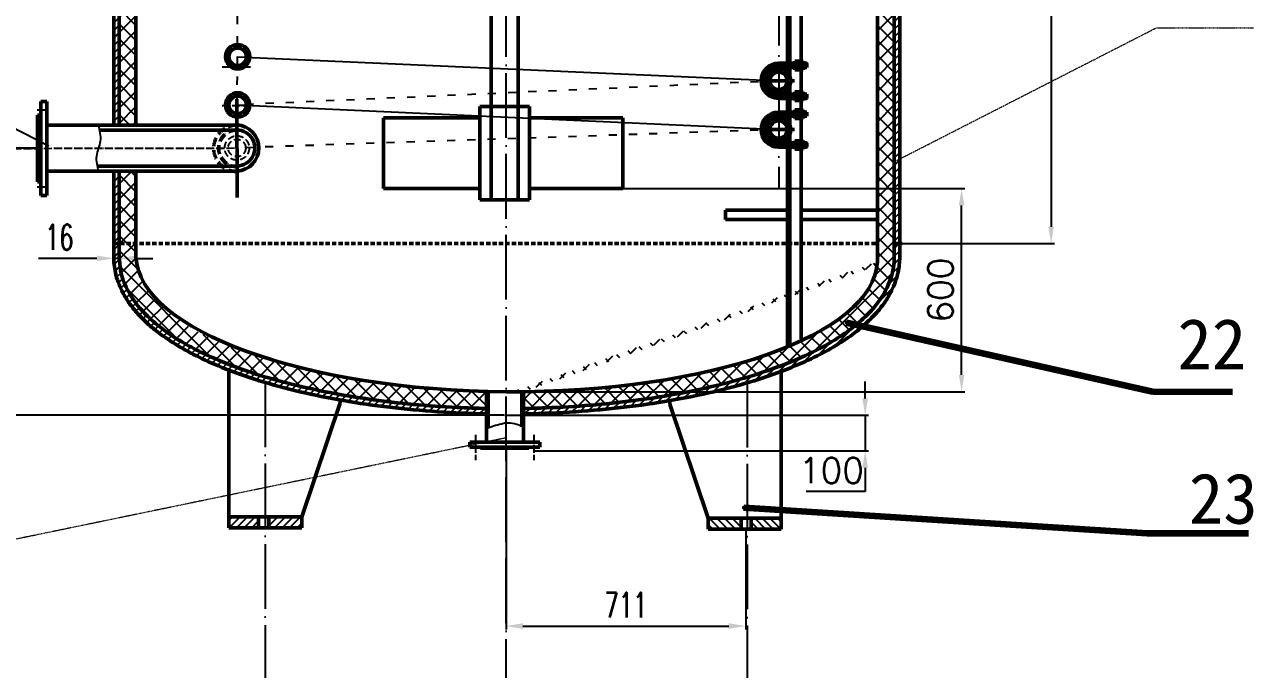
# Model space of a CAD drawing. Header units: millimetres. Extents: x -2068 to 14732, y -1331 to 10549.
# Drawn here: x 634 to 4280, y 3586 to 5500 of the extents above; entities that cross this region are included whole.
import ezdxf

# ---------------------------------------------------------------- set-up
doc = ezdxf.new("R2010")
doc.units = ezdxf.units.MM
for name, pattern in [('ACAD_ISO03W100', [30, 12, -18]), ('ACAD_ISO04W100', [30, 24, -3, 0, -3]), ('CENTER', [2, 1.25, -0.25, 0.25, -0.25]), ('DASHED2', [9.525, 6.35, -3.175])]:
    doc.linetypes.add(name, pattern=pattern)
doc.layers.get('0').update_dxf_attribs({"lineweight": 25})
for name, color, linetype in [('center', 1, 'ACAD_ISO04W100'), ('图层4', 3, 'Continuous'), ('标注', 50, 'Continuous'), ('虚线', 7, 'DASHED2')]:
    doc.layers.add(name, color=color, linetype=linetype)
for name, color, linetype, lineweight in [('图层2', 1, 'CENTER', 5), ('引线', 4, 'Continuous', 25), ('粗实线', 7, 'Continuous', 50), ('细实线', 7, 'Continuous', 25)]:
    doc.layers.add(name, color=color, linetype=linetype, lineweight=lineweight)
doc.styles.get("Standard").update_dxf_attribs({"font": 'txt', "bigfont": 'gbcbig.shx'})
doc.styles.add('TH_GBDIM', font='romans.shx', dxfattribs={"width": 0.66, "bigfont": 'hz.shx'})
doc.styles.add('样式 1', font='', dxfattribs={"height": 150})
doc.styles.get('样式 1').set_extended_font_data('FangSong_GB2312')
doc.dimstyles.new('副本 TH_GBDIM', dxfattribs={"dimscale": 5, "dimtxt": 15, "dimasz": 10, "dimexe": 2, "dimexo": 0, "dimgap": 5, "dimtad": 1, "dimtoh": 1, "dimdec": 0, "dimzin": 0, "dimdsep": 46, "dimtxsty": 'TH_GBDIM', "dimcen": 2.5, "dimclrd": 2, "dimclre": 2, "dimclrt": 2, "dimadec": 0, "dimazin": 0, "dimtfac": 0.714286, "dimtdec": 0, "dimtmove": 0, "dimatfit": 3, "dimfxl": 0, "dimtzin": 0, "dimlwd": -1, "dimlwe": -1, "dimarcsym": 0})
pattern_1 = [(45, (343.943, -886.57), (-22.45064, 22.45064), []), (135, (343.943, -886.57), (-22.45064, -22.45064), [])]
pattern_2 = [(45, (343.943, -886.57), (-11.22532, 11.22532), [])]

# ---------------------------------------------------------------- blocks, each defined once
blk = doc.blocks.new('*D3')
at = {"layer": 'Defpoints', "color": 0}
for p in [(2410.4, 5013.3), (3414.1, 5013.3), (2058.4, 4410.1)]:
    blk.add_point(p, dxfattribs=at)
at = {"layer": '标注'}
for p, q in [((2410.4, 5013.3), (3424.1, 5013.3)), ((3414.1, 4460.1), (3414.1, 4963.3)), ((2058.4, 4410.1), (3424.1, 4410.1))]:
    blk.add_line(p, q, dxfattribs=at)
for points in [[(3405.8, 4963.3), (3422.4, 4963.3), (3414.1, 5013.3)], [(3405.8, 4460.1), (3422.4, 4460.1), (3414.1, 4410.1)]]:
    blk.add_solid(points, dxfattribs=at)
at = {"layer": '标注', "insert": (3351.6, 4711.7), "char_height": 75, "attachment_point": 5, "rotation": 90}
blk.add_mtext('600', dxfattribs=at)
blk = doc.blocks.new('*D4')
at = {"layer": 'Defpoints', "color": 0}
for p in [(2058.4, 4340.5), (2147.1, 4234.7), (3128, 4234.7)]:
    blk.add_point(p, dxfattribs=at)
at = {"layer": '标注'}
for p, q in [((3128, 4390.5), (3128, 4440.5)), ((2058.4, 4340.5), (3138, 4340.5)), ((3128, 4340.5), (3128, 4234.7)), ((2147.1, 4234.7), (3138, 4234.7)), ((3128, 4184.7), (3128, 4113.9)), ((3128, 4113.9), (2953, 4113.9))]:
    blk.add_line(p, q, dxfattribs=at)
for points in [[(3119.6, 4390.5), (3136.3, 4390.5), (3128, 4340.5)], [(3119.6, 4184.7), (3136.3, 4184.7), (3128, 4234.7)]]:
    blk.add_solid(points, dxfattribs=at)
at = {"layer": '标注', "insert": (3028, 4176.4), "char_height": 75, "attachment_point": 5}
blk.add_mtext('100', dxfattribs=at)
blk = doc.blocks.new('*D16')
at = {"layer": 'Defpoints', "color": 0}
for p in [(557.5, 5132.7), (672.3, 5132.7), (2056.8, 4340.5)]:
    blk.add_point(p, dxfattribs=at)
at = {"layer": '标注'}
for p, q in [((672.3, 5132.7), (547.5, 5132.7)), ((557.5, 4390.5), (557.5, 5082.7)), ((2056.8, 4340.5), (547.5, 4340.5))]:
    blk.add_line(p, q, dxfattribs=at)
for points in [[(549.2, 5082.7), (565.8, 5082.7), (557.5, 5132.7)], [(549.2, 4390.5), (565.8, 4390.5), (557.5, 4340.5)]]:
    blk.add_solid(points, dxfattribs=at)
at = {"layer": '标注', "insert": (495, 4736.6), "char_height": 75, "attachment_point": 5, "rotation": 90}
blk.add_mtext('750', dxfattribs=at)
blk = doc.blocks.new('*D17')
at = {"layer": 'Defpoints', "color": 0, "ltscale": 2}
for p in [(3230.4, 7030.1), (3230.4, 4850.1), (3679.5, 4850.1)]:
    blk.add_point(p, dxfattribs=at)
at = {"layer": '标注', "color": 2, "ltscale": 2}
for p, q in [((3230.4, 7030.1), (3689.5, 7030.1)), ((3679.5, 6980.1), (3679.5, 4900.1)), ((3230.4, 4850.1), (3689.5, 4850.1))]:
    blk.add_line(p, q, dxfattribs=at)
for points in [[(3671.2, 6980.1), (3687.9, 6980.1), (3679.5, 7030.1)], [(3671.2, 4900.1), (3687.9, 4900.1), (3679.5, 4850.1)]]:
    blk.add_solid(points, dxfattribs=at)
at = {"layer": '标注', "color": 2, "ltscale": 2, "insert": (3617, 6125.5), "char_height": 75, "attachment_point": 5, "rotation": 90, "style": 'TH_GBDIM'}
blk.add_mtext('2180', dxfattribs=at)
blk = doc.blocks.new('*D18')
at = {"layer": 'Defpoints', "color": 0, "ltscale": 2}
for p in [(2062.4, 4242.7), (2773.4, 4006.3), (2773.4, 3714.6)]:
    blk.add_point(p, dxfattribs=at)
at = {"layer": '标注', "color": 2, "ltscale": 2}
for p, q in [((2062.4, 4242.7), (2062.4, 3704.6)), ((2773.4, 4006.3), (2773.4, 3704.6)), ((2112.4, 3714.6), (2723.4, 3714.6))]:
    blk.add_line(p, q, dxfattribs=at)
for points in [[(2112.4, 3722.9), (2112.4, 3706.3), (2062.4, 3714.6)], [(2723.4, 3722.9), (2723.4, 3706.3), (2773.4, 3714.6)]]:
    blk.add_solid(points, dxfattribs=at)
at = {"layer": '标注', "color": 2, "ltscale": 2, "insert": (2417.9, 3777.1), "char_height": 75, "attachment_point": 5, "style": 'TH_GBDIM'}
blk.add_mtext('711', dxfattribs=at)
blk = doc.blocks.new('*D29')
at = {"color": 2, "ltscale": 2}
for p, q in [((848.4, 4806.1), (675.3, 4806.1)), ((898.4, 4810.1), (898.4, 4796.1)), ((914.4, 4806.1), (898.4, 4806.1)), ((914.4, 4810.1), (914.4, 4796.1)), ((964.4, 4806.1), (1014.4, 4806.1))]:
    blk.add_line(p, q, dxfattribs=at)
for points in [[(848.4, 4814.5), (848.4, 4797.8), (898.4, 4806.1)], [(964.4, 4814.5), (964.4, 4797.8), (914.4, 4806.1)]]:
    blk.add_solid(points, dxfattribs=at)
at = {"layer": 'Defpoints', "color": 0, "ltscale": 2}
for p in [(898.4, 4810.1), (898.4, 4806.1), (914.4, 4810.1)]:
    blk.add_point(p, dxfattribs=at)
at = {"color": 2, "ltscale": 2, "insert": (736.8, 4868.6), "char_height": 75, "attachment_point": 5, "style": 'TH_GBDIM'}
blk.add_mtext('16', dxfattribs=at)

msp = doc.modelspace()

# ---------------------------------------------------------------- hatches: boundary and pattern name
at = {"ltscale": 2}
h = msp.add_hatch(dxfattribs=at)
h.set_pattern_fill('ANSI31', color=256, scale=5, style=0)
h.set_pattern_definition(pattern_2)
h.paths.add_polyline_path([(898.4, 6592.9), (914.4, 6592.9), (914.4, 7030.1), (898.4, 7030.1)])
h.paths.add_polyline_path([(898.4, 5201.8), (914.4, 5201.8), (914.4, 6455.7), (898.4, 6455.7)])
h = msp.add_hatch(dxfattribs=at)
h.set_pattern_fill('ANSI37', color=256, scale=10, style=0)
h.set_pattern_definition(pattern_1)
h.paths.add_polyline_path([(3214.4, 7030.1), (3164.4, 7030.1), (3164.4, 6650.1), (3214.4, 6650.1)])
h.paths.add_polyline_path([(3214.4, 6650.1), (3164.4, 6650.1), (3164.4, 4850.1), (3214.4, 4850.1)])
h = msp.add_hatch(dxfattribs=at)
h.set_pattern_fill('ANSI31', color=256, scale=5, style=0)
h.set_pattern_definition(pattern_2)
h.paths.add_polyline_path([(3230.4, 7030.1), (3214.4, 7030.1), (3214.4, 4850), (3230.4, 4850)])
h = msp.add_hatch(dxfattribs=at)
h.set_pattern_fill('ANSI37', color=256, scale=10, style=0)
h.set_pattern_definition(pattern_1)
edge = h.paths.add_edge_path()
edge.add_line((3214.4, 6619.9), (3164.4, 6620.1))
edge.add_line((3164.4, 6620.1), (3164.4, 4795.9))
edge.add_ellipse((2064.4, 4810.1), major_axis=(-1100.2, 8.2), ratio=0.363562, start_angle=92.7375, end_angle=179.141, ccw=False)
edge.add_line((2114, 4410.1), (2114, 4360.5))
edge.add_spline(control_points=[(2114, 4360.5), (2136.7, 4360.8), (2159.4, 4361.4), (2225.9, 4364), (2269.6, 4366.6), (2355.8, 4373.8), (2398.4, 4378.3), (2481.8, 4389.1), (2522.7, 4395.4), (2602.2, 4409.8), (2640.9, 4417.8), (2715.5, 4435.6), (2751.5, 4445.3), (2820.2, 4466.2), (2853, 4477.5), (2915, 4501.5), (2944.2, 4514.2), (2998.7, 4541.1), (3024.1, 4555.2), (3066, 4582), (3083.4, 4594.5), (3115.3, 4620.3), (3129.8, 4633.7), (3152.4, 4657.9), (3161.1, 4668.4), (3176.8, 4690.1), (3183.7, 4701.3), (3194.5, 4722.2), (3198.7, 4731.8), (3205.7, 4751.3), (3208.5, 4761.2), (3212.5, 4781.4), (3213.8, 4791.6), (3214.3, 4804.6), (3214.4, 4807.3), (3214.4, 4810.1)], knot_values=[1.615153, 1.615153, 1.615153, 1.615153, 1.676181, 1.676181, 1.794679, 1.794679, 1.913178, 1.913178, 2.031677, 2.031677, 2.150175, 2.150175, 2.268674, 2.268674, 2.387173, 2.387173, 2.505671, 2.505671, 2.62417, 2.62417, 2.719618, 2.719618, 2.815065, 2.815065, 2.885032, 2.885032, 2.954999, 2.954999, 3.01208, 3.01208, 3.069161, 3.069161, 3.126242, 3.126242, 3.141593, 3.141593, 3.141593, 3.141593], degree=3, periodic=0)
edge.add_line((3214.4, 4810.1), (3214.4, 6619.9))
h = msp.add_hatch(dxfattribs=at)
h.set_pattern_fill('ANSI37', color=256, scale=10, style=0)
h.set_pattern_definition(pattern_1)
h.paths.add_polyline_path([(964.4, 5064.7), (914.4, 5064.7), (914.4, 4998.7), (964.4, 4998.8)])
h.paths.add_polyline_path([(914.4, 5201.8), (964.4, 5201.8), (964.4, 6455.7), (914.4, 6455.7)])
h = msp.add_hatch(dxfattribs=at)
h.set_pattern_fill('ANSI31', color=256, scale=5, style=0)
h.set_pattern_definition(pattern_2)
h.paths.add_polyline_path([(898.4, 4850.1), (914.4, 4850.1), (914.4, 5064.7), (898.4, 5064.7)])
h = msp.add_hatch(dxfattribs=at)
h.set_pattern_fill('ANSI37', color=256, scale=10, style=0)
h.set_pattern_definition(pattern_1)
h.paths.add_polyline_path([(964.4, 5064.7), (914.4, 5064.7), (914.4, 4850.1), (964.4, 4850.1)])
h = msp.add_hatch(dxfattribs=at)
h.set_pattern_fill('ANSI31', color=256, scale=5, style=0)
h.set_pattern_definition(pattern_2)
edge = h.paths.add_edge_path()
edge.add_spline(control_points=[(2004, 4360.6), (1975.1, 4361.2), (1946.3, 4362.2), (1873.8, 4365.7), (1830.3, 4368.7), (1744.6, 4376.7), (1702.4, 4381.6), (1619.7, 4393.2), (1579.3, 4399.9), (1500.8, 4415), (1462.7, 4423.5), (1389.3, 4441.9), (1354, 4452), (1286.7, 4473.6), (1254.7, 4485.2), (1203.4, 4506.1), (1183.2, 4515.1), (1144.7, 4533.7), (1126.4, 4543.3), (1091.8, 4563.3), (1075.5, 4573.6), (1044.9, 4594.9), (1030.6, 4606), (1004.3, 4628.8), (992.2, 4640.6), (974.3, 4660.6), (967.8, 4668.5), (955.8, 4684.7), (950.3, 4693), (940.4, 4709.9), (936, 4718.5), (928.3, 4736.1), (925, 4745.1), (919.8, 4763.3), (917.8, 4772.6), (914.4, 4810), (914.4, 4810.1), (914.4, 4810.1)], knot_values=[0.000008, 0.000008, 0.000008, 0.000008, 0.077564, 0.077564, 0.196063, 0.196063, 0.314561, 0.314561, 0.43306, 0.43306, 0.551559, 0.551559, 0.670057, 0.670057, 0.788556, 0.788556, 0.871217, 0.871217, 0.953878, 0.953878, 1.036539, 1.036539, 1.1192, 1.1192, 1.201861, 1.201861, 1.254342, 1.254342, 1.306823, 1.306823, 1.359304, 1.359304, 1.411785, 1.411785, 1.464266, 1.464266, 1.516739, 1.516739, 1.516739, 1.516739], degree=3, periodic=0)
edge.add_line((914.4, 4810.1), (914.4, 4850.1))
edge.add_line((914.4, 4850.1), (898.4, 4850.1))
edge.add_line((898.4, 4850.1), (898.4, 4810))
edge.add_spline(control_points=[(898.4, 4810), (898.4, 4802.7), (898.8, 4795.4), (900.4, 4780), (901.7, 4772), (905.5, 4754.3), (908.3, 4744.7), (914.8, 4726.9), (918.4, 4718.6), (928.4, 4698.1), (935.6, 4686.1), (951.6, 4663), (960.5, 4651.9), (980, 4630.3), (990.5, 4619.9), (1013.2, 4599.7), (1025.2, 4589.9), (1055.8, 4567.3), (1074.9, 4554.8), (1115.9, 4530.7), (1137.7, 4519.2), (1185.6, 4496.3), (1212, 4485), (1268.5, 4463.2), (1298.8, 4452.7), (1368.5, 4431), (1408.5, 4420.2), (1491.9, 4400.5), (1535.2, 4391.7), (1624.4, 4376.2), (1670.3, 4369.6), (1764, 4358.5), (1811.8, 4354.1), (1907.7, 4347.7), (1955.7, 4345.6), (2004, 4344.6)], knot_values=[1.624573, 1.624573, 1.624573, 1.624573, 1.662446, 1.662446, 1.704225, 1.704225, 1.755561, 1.755561, 1.801689, 1.801689, 1.871682, 1.871682, 1.941676, 1.941676, 2.011669, 2.011669, 2.081662, 2.081662, 2.178496, 2.178496, 2.27533, 2.27533, 2.379807, 2.379807, 2.488428, 2.488428, 2.619499, 2.619499, 2.750569, 2.750569, 2.88164, 2.88164, 3.012711, 3.012711, 3.141587, 3.141587, 3.141587, 3.141587], degree=3, periodic=0)
edge.add_line((2004, 4344.6), (2004, 4360.6))
h = msp.add_hatch(dxfattribs=at)
h.set_pattern_fill('ANSI37', color=256, scale=10, style=0)
h.set_pattern_definition(pattern_1)
h.paths.add_polyline_path([(964.4, 4861.7), (914.4, 4861.7), (914.4, 4810.1), (915.6, 4796.2), (916.1, 4790.4), (916.7, 4784.5), (917.4, 4779.3), (918, 4774.5), (918.7, 4770.3), (919.4, 4766.5), (920.1, 4762.9), (920.9, 4759.6), (921.8, 4756.4), (922.7, 4753.4), (923.6, 4750.3), (924.6, 4747.2), (925.6, 4744.1), (926.7, 4741.1), (927.8, 4738.1), (929, 4735), (930.2, 4732), (931.4, 4729), (932.7, 4726.1), (934.1, 4723.1), (935.5, 4720.1), (936.9, 4717.2), (938.4, 4714.2), (939.9, 4711.3), (941.4, 4708.4), (943, 4705.5), (944.7, 4702.7), (946.4, 4699.8), (948.1, 4696.9), (949.8, 4694.1), (951.6, 4691.3), (953.5, 4688.5), (955.4, 4685.7), (957.3, 4682.9), (959.2, 4680.1), (961.2, 4677.4), (963.3, 4674.6), (965.3, 4671.9), (967.4, 4669.2), (969.6, 4666.5), (971.8, 4663.8), (974, 4661.1), (976.3, 4658.5), (978.5, 4655.8), (980.9, 4653.2), (983.2, 4650.6), (985.6, 4648), (988.1, 4645.4), (990.5, 4642.8), (993.1, 4640.2), (995.6, 4637.7), (998.2, 4635.1), (1000.8, 4632.6), (1003.4, 4630.1), (1006.1, 4627.5), (1008.8, 4625.1), (1011.6, 4622.6), (1014.3, 4620.1), (1017.2, 4617.6), (1020, 4615.2), (1022.9, 4612.7), (1025.8, 4610.3), (1028.7, 4607.9), (1031.7, 4605.5), (1034.7, 4603.1), (1037.8, 4600.7), (1040.9, 4598.4), (1044, 4596), (1047.1, 4593.7), (1050.3, 4591.3), (1053.5, 4589), (1056.7, 4586.7), (1060, 4584.4), (1063.3, 4582.1), (1066.6, 4579.8), (1070, 4577.5), (1073.4, 4575.3), (1076.8, 4573), (1080.3, 4570.8), (1083.8, 4568.6), (1087.3, 4566.4), (1090.9, 4564.2), (1094.5, 4562), (1098.1, 4559.8), (1101.7, 4557.6), (1105.4, 4555.4), (1109.1, 4553.3), (1112.8, 4551.1), (1116.6, 4549), (1120.4, 4546.9), (1124.2, 4544.8), (1128.1, 4542.7), (1132, 4540.6), (1135.9, 4538.5), (1139.9, 4536.5), (1143.8, 4534.4), (1147.8, 4532.4), (1151.9, 4530.3), (1156, 4528.3), (1160, 4526.3), (1164.2, 4524.3), (1168.3, 4522.3), (1172.5, 4520.3), (1176.7, 4518.3), (1181, 4516.4), (1185.2, 4514.4), (1189.5, 4512.5), (1193.9, 4510.6), (1198.2, 4508.6), (1202.6, 4506.7), (1207, 4504.8), (1211.4, 4503), (1215.9, 4501.1), (1220.4, 4499.2), (1224.9, 4497.4), (1229.5, 4495.5), (1234, 4493.7), (1238.6, 4491.9), (1243.3, 4490.1), (1247.9, 4488.3), (1252.6, 4486.5), (1257.3, 4484.7), (1262, 4483), (1266.8, 4481.2), (1271.6, 4479.5), (1276.4, 4477.7), (1281.2, 4476), (1286.1, 4474.3), (1291, 4472.6), (1295.9, 4470.9), (1300.8, 4469.2), (1305.8, 4467.6), (1310.8, 4465.9), (1315.8, 4464.3), (1320.8, 4462.7), (1325.9, 4461), (1331, 4459.4), (1336.1, 4457.8), (1341.2, 4456.3), (1346.4, 4454.7), (1351.6, 4453.1), (1356.8, 4451.6), (1362, 4450.1), (1367.2, 4448.5), (1372.5, 4447), (1377.8, 4445.5), (1383.1, 4444), (1388.5, 4442.6), (1393.8, 4441.1), (1399.2, 4439.6), (1404.6, 4438.2), (1410.1, 4436.8), (1415.5, 4435.4), (1421, 4434), (1426.5, 4432.6), (1432, 4431.2), (1437.5, 4429.8), (1443.1, 4428.5), (1448.7, 4427.1), (1454.3, 4425.8), (1459.9, 4424.5), (1465.5, 4423.2), (1471.2, 4421.9), (1476.9, 4420.6), (1482.6, 4419.3), (1488.3, 4418.1), (1494, 4416.8), (1499.8, 4415.6), (1505.6, 4414.4), (1511.4, 4413.2), (1517.2, 4412), (1523, 4410.8), (1528.8, 4409.7), (1534.7, 4408.5), (1540.6, 4407.4), (1546.5, 4406.2), (1552.4, 4405.1), (1558.3, 4404), (1564.3, 4402.9), (1570.3, 4401.9), (1576.2, 4400.8), (1582.2, 4399.8), (1588.3, 4398.7), (1594.3, 4397.7), (1600.3, 4396.7), (1606.4, 4395.7), (1612.5, 4394.7), (1618.6, 4393.7), (1624.7, 4392.8), (1630.8, 4391.8), (1636.9, 4390.9), (1643.1, 4390), (1649.3, 4389.1), (1655.4, 4388.2), (1661.6, 4387.3), (1667.8, 4386.5), (1674.1, 4385.6), (1680.3, 4384.8), (1686.6, 4384), (1692.8, 4383.1), (1699.1, 4382.4), (1705.4, 4381.6), (1711.7, 4380.8), (1718, 4380), (1724.3, 4379.3), (1730.6, 4378.6), (1737, 4377.9), (1743.3, 4377.2), (1749.7, 4376.5), (1756.1, 4375.8), (1762.4, 4375.2), (1768.8, 4374.5), (1775.2, 4373.9), (1781.7, 4373.3), (1788.1, 4372.7), (1794.5, 4372.1), (1801, 4371.5), (1807.4, 4370.9), (1813.9, 4370.4), (1820.3, 4369.9), (1826.8, 4369.3), (1833.3, 4368.8), (1839.8, 4368.3), (1846.3, 4367.9), (1852.8, 4367.4), (1859.3, 4366.9), (1865.8, 4366.5), (1872.4, 4366.1), (1878.9, 4365.7), (1885.4, 4365.3), (1892, 4364.9), (1898.5, 4364.5), (1905.1, 4364.2), (1911.6, 4363.9), (1918.2, 4363.5), (1924.8, 4363.2), (1931.4, 4362.9), (1937.9, 4362.7), (1944.5, 4362.4), (1951.1, 4362.1), (1957.7, 4361.9), (1964.3, 4361.7), (1970.9, 4361.5), (1977.5, 4361.3), (1984.1, 4361.1), (1990.7, 4360.9), (1997.3, 4360.8), (2004, 4360.6), (2004, 4410.7), (1978, 4411.3), (1952, 4412.1), (1926.1, 4413.2), (1900.3, 4414.5), (1874.6, 4416), (1849, 4417.8), (1823.5, 4419.8), (1798.2, 4421.9), (1773, 4424.3), (1747.9, 4427), (1723.1, 4429.8), (1698.4, 4432.8), (1673.9, 4436.1), (1649.7, 4439.6), (1625.7, 4443.2), (1601.9, 4447.1), (1578.4, 4451.2), (1555.2, 4455.5), (1532.2, 4460), (1509.6, 4464.7), (1487.2, 4469.5), (1465.2, 4474.6), (1443.5, 4479.9), (1422.2, 4485.3), (1401.2, 4490.9), (1380.6, 4496.7), (1360.4, 4502.7), (1340.6, 4508.8), (1321.2, 4515.2), (1302.2, 4521.6), (1283.6, 4528.3), (1265.5, 4535.1), (1247.8, 4542), (1230.6, 4549.2), (1213.8, 4556.4), (1197.5, 4563.8), (1181.7, 4571.3), (1166.4, 4579), (1151.6, 4586.8), (1137.4, 4594.7), (1123.6, 4602.8), (1110.4, 4610.9), (1097.7, 4619.2), (1085.5, 4627.6), (1073.9, 4636.1), (1062.8, 4644.6), (1052.3, 4653.3), (1042.4, 4662.1), (1033.1, 4670.9), (1024.3, 4679.8), (1016.1, 4688.8), (1008.5, 4697.9), (1001.5, 4707), (995.1, 4716.2), (989.3, 4725.4), (984.1, 4734.7), (979.5, 4744), (975.5, 4753.4), (972.1, 4762.8), (969.3, 4772.2), (967.2, 4781.7), (965.6, 4791.1), (964.7, 4800.6), (964.4, 4810.1)])
h = msp.add_hatch(dxfattribs=at)
h.set_pattern_fill('ANSI31', color=256, scale=5, style=0)
h.set_pattern_definition(pattern_2)
edge = h.paths.add_edge_path()
edge.add_spline(control_points=[(2114, 4344.4), (2114.4, 4344.5), (2118.4, 4344.5), (2171.4, 4345.5), (2220.3, 4347.6), (2316.9, 4354.1), (2364.7, 4358.5), (2458.4, 4369.6), (2504.3, 4376.2), (2593.6, 4391.7), (2636.9, 4400.5), (2720.2, 4420.2), (2760.3, 4431), (2825.2, 4451.2), (2850.9, 4460), (2875.7, 4469.2)], knot_values=[1.611812, 1.611812, 1.611812, 1.611812, 1.622378, 1.622378, 1.753449, 1.753449, 1.88452, 1.88452, 2.015591, 2.015591, 2.146662, 2.146662, 2.277732, 2.277732, 2.369665, 2.369665, 2.369665, 2.369665], degree=3, periodic=0)
edge.add_spline(control_points=[(2875.7, 4469.2), (2880.2, 4470.9), (2884.7, 4472.6), (2916.8, 4485), (2943.1, 4496.3), (2991.1, 4519.2), (3012.9, 4530.7), (3053.8, 4554.8), (3073, 4567.3), (3103.5, 4589.9), (3115.6, 4599.7), (3138.2, 4619.9), (3148.8, 4630.3), (3168.3, 4651.9), (3177.2, 4663), (3193.2, 4686.1), (3200.3, 4698.1), (3210.4, 4718.6), (3213.9, 4726.9), (3220.4, 4744.7), (3223.2, 4754.3), (3227.1, 4772), (3228.4, 4780), (3230, 4795.4), (3230.4, 4802.7), (3230.4, 4810.1)], knot_values=[2.369665, 2.369665, 2.369665, 2.369665, 2.386353, 2.386353, 2.49083, 2.49083, 2.587664, 2.587664, 2.684498, 2.684498, 2.754492, 2.754492, 2.824485, 2.824485, 2.894478, 2.894478, 2.964471, 2.964471, 3.010599, 3.010599, 3.061935, 3.061935, 3.103714, 3.103714, 3.141593, 3.141593, 3.141593, 3.141593], degree=3, periodic=0)
edge.add_line((3230.4, 4810.1), (3230.4, 4850))
edge.add_line((3230.4, 4850), (3214.4, 4850))
edge.add_line((3214.4, 4850), (3214.4, 4810.1))
edge.add_spline(control_points=[(3214.4, 4810.1), (3214.4, 4807.3), (3214.3, 4804.6), (3213.8, 4791.6), (3212.5, 4781.4), (3208.5, 4761.2), (3205.7, 4751.3), (3198.7, 4731.8), (3194.5, 4722.2), (3183.7, 4701.3), (3176.8, 4690.1), (3161.1, 4668.4), (3152.4, 4657.9), (3129.8, 4633.7), (3115.3, 4620.3), (3083.4, 4594.5), (3066, 4582), (3024.1, 4555.2), (2998.7, 4541.1), (2944.2, 4514.2), (2915, 4501.5), (2853, 4477.5), (2820.2, 4466.2), (2751.5, 4445.3), (2715.5, 4435.6), (2640.9, 4417.8), (2602.2, 4409.8), (2522.7, 4395.4), (2481.8, 4389.1), (2398.4, 4378.3), (2355.8, 4373.8), (2269.6, 4366.6), (2225.9, 4364), (2157.7, 4361.4), (2133.4, 4360.7), (2114, 4360.5)], knot_values=[1.610677, 1.610677, 1.610677, 1.610677, 1.626028, 1.626028, 1.683109, 1.683109, 1.74019, 1.74019, 1.797271, 1.797271, 1.867238, 1.867238, 1.937205, 1.937205, 2.032652, 2.032652, 2.1281, 2.1281, 2.246598, 2.246598, 2.365097, 2.365097, 2.483596, 2.483596, 2.602095, 2.602095, 2.720593, 2.720593, 2.839092, 2.839092, 2.957591, 2.957591, 3.076089, 3.076089, 3.141593, 3.141593, 3.141593, 3.141593], degree=3, periodic=0)
edge.add_line((2114, 4360.5), (2114, 4344.4))
h = msp.add_hatch(dxfattribs=at)
h.set_pattern_fill('ANSI31', color=256, scale=5, style=0)
h.set_pattern_definition(pattern_2)
h.paths.add_polyline_path([(1328.4, 4038.9), (1239.8, 4038.9), (1239.8, 4006.3), (1328.4, 4006.3)])
h.paths.add_polyline_path([(1456.4, 4038.9), (1358.4, 4038.9), (1358.4, 4006.3), (1456.4, 4006.3)])
h = msp.add_hatch(dxfattribs=at)
h.set_pattern_fill('ANSI31', color=256, scale=5, style=0)
h.set_pattern_definition([(135, (3774.313, -890.545), (11.22532, 11.22532), [])])
h.paths.add_polyline_path([(2789.9, 4002.4), (2878.5, 4002.4), (2878.5, 4034.9), (2789.9, 4034.9)])
h.paths.add_polyline_path([(2661.9, 4002.4), (2759.9, 4002.4), (2759.9, 4034.9), (2661.9, 4034.9)])

# ---------------------------------------------------------------- linework, layer by layer
at = {"linetype": 'ACAD_ISO03W100', "lineweight": -3, "ltscale": 2}
msp.add_line((1266.8, 5945.6), (1263.8, 5259.8), dxfattribs=at)
at = {"color": 1, "linetype": 'ACAD_ISO03W100', "ltscale": 2}
for p, q in [((2871.6, 5333.1), (1266.1, 5261.6)), ((2870.9, 5188.4), (1260.6, 5133.7))]:
    msp.add_line(p, q, dxfattribs=at)
at = {"lineweight": 50, "ltscale": 2}
for p, q in [((1263.8, 5278.6), (1264.3, 4986.9)), ((1984.5, 5257), (2132.2, 5257)), ((1984.5, 4979.9), (1984.5, 5257)), ((2132.2, 4979.9), (2132.2, 5257)), ((1698.6, 5223.4), (1984.5, 5223.4)), ((2132.2, 5223.4), (2408.6, 5223.4)), ((1268.9, 5201.8), (700.3, 5201.8)), ((1271.3, 5186.5), (857, 5186.5)), ((1264.1, 5079.9), (850, 5079.9)), ((1264.2, 5064.7), (700.3, 5064.7)), ((1698.6, 5013.5), (1984.5, 5013.5)), ((2132.2, 5013.5), (2408.6, 5013.5)), ((1984.5, 4979.9), (2132.2, 4979.9)), ((3210, 4850), (3237.6, 4850))]:
    msp.add_line(p, q, dxfattribs=at)
at = {"color": 3, "ltscale": 2}
msp.add_line((1266.1, 5261.6), (2870.9, 5188.4), dxfattribs=at)
at = {"lineweight": 25, "ltscale": 2}
for p, q in [((2018.4, 4979.9), (2018.4, 5257)), ((2098.4, 4979.9), (2098.4, 5257))]:
    msp.add_line(p, q, dxfattribs=at)
at = {"lineweight": 50}
for p, q in [((1698.6, 5223.4), (1698.6, 5013.5)), ((2408.6, 5223.4), (2408.6, 5013.5))]:
    msp.add_line(p, q, dxfattribs=at)
at = {"lineweight": 50, "ltscale": 2}
for centre, radius, start, end in [((1260.6, 5133.7), 68.5, 272.9574, 87.2618), ((1264, 5133.7), 53.3, 270.1077, 90.1116)]:
    msp.add_arc(centre, radius, start, end, dxfattribs=at)
at = {"layer": 'center', "lineweight": 25, "ltscale": 8}
msp.add_line((2062.4, 1082.3), (2062.4, 9643.3), dxfattribs=at)
at = {"layer": 'center', "ltscale": 10}
msp.add_line((2871.6, 6577.8), (2871.6, 5010.1), dxfattribs=at)
at = {"layer": 'center'}
for p, q in [((1219.7, 5374.8), (1309.1, 5374.8)), ((1219.8, 5259.8), (1309.3, 5259.8)), ((540.5, 5132.4), (1260.6, 5133.7)), ((1971.3, 4282.6), (1971.3, 4207.5)), ((2145.1, 4282.6), (2145.1, 4207.5))]:
    msp.add_line(p, q, dxfattribs=at)
at = {"layer": 'center', "ltscale": 2}
for p, q in [((670.8, 5246.8), (702.5, 5246.8)), ((670.8, 5018.3), (702.5, 5018.3))]:
    msp.add_line(p, q, dxfattribs=at)
at = {"layer": 'center', "ltscale": 8}
for p, q in [((1347.4, 4437.7), (1347.4, 2031.5)), ((2777.4, 4436.5), (2777.4, 2063.3))]:
    msp.add_line(p, q, dxfattribs=at)
at = {"layer": '图层2', "color": 4, "ltscale": 2}
for p, q in [((3219.1, 5095.3), (3992.3, 5490.6)), ((3992.3, 5490.6), (4280, 5490.6)), ((2060.3, 4272.7), (-25.5, 3841.4))]:
    msp.add_line(p, q, dxfattribs=at)
at = {"layer": '图层4', "ltscale": 2}
msp.add_line((1266, 5404.5), (2871.6, 5333.1), dxfattribs=at)
at = {"layer": '引线', "ltscale": 2}
msp.add_line((706.1, 5139.6), (72.6, 5460.2), dxfattribs=at)
at = {"layer": '粗实线'}
for p, q in [((2018.4, 7631.2), (2018.4, 4979.9)), ((2098.4, 7406.2), (2098.4, 4979.9)), ((3164.4, 4795.9), (3164.4, 7210.1)), ((3214.4, 4810.1), (3214.4, 7210.1)), ((3230.4, 4810.1), (3230.4, 7048.8)), ((2897.1, 6861.5), (2897.1, 4548.7)), ((2904.2, 6861.5), (2904.2, 4551.7)), ((2937.7, 6861.5), (2937.7, 4566.8)), ((898.4, 5201.8), (898.4, 6455.7)), ((914.4, 5201.8), (914.4, 6455.7)), ((964.4, 5201.8), (964.4, 6455.7)), ((2954, 5385.2), (2870.9, 5385.2)), ((2957.9, 5378.8), (2870.9, 5378.8)), ((2870.9, 5372.5), (2954, 5372.5)), ((2931.1, 5391.5), (2919.7, 5391.5)), ((2919.7, 5391.5), (2919.7, 5366.1)), ((2919.7, 5385.2), (2931.1, 5385.2)), ((2919.7, 5384.5), (2954.6, 5384.5)), ((2919.7, 5373.1), (2954.6, 5373.1)), ((2919.7, 5372.5), (2931.1, 5372.5)), ((2919.7, 5366.1), (2931.1, 5366.1)), ((2931.1, 5366.1), (2931.1, 5391.5)), ((2931.7, 5383.3), (2931.7, 5388.3)), ((2931.7, 5369.3), (2931.7, 5374.3)), ((2943.7, 5391.5), (2932.3, 5391.5)), ((2932.3, 5391.5), (2932.3, 5366.1)), ((2932.3, 5385.2), (2943.7, 5385.2)), ((2932.3, 5372.5), (2943.7, 5372.5)), ((2932.3, 5366.1), (2943.7, 5366.1)), ((2943.7, 5366.1), (2943.7, 5391.5)), ((2944.3, 5383.3), (2944.3, 5388.3)), ((2944.3, 5369.3), (2944.3, 5374.3)), ((2954.6, 5384.5), (2954, 5385.2)), ((2954, 5372.5), (2954, 5385.2)), ((2954, 5372.5), (2954.6, 5373.1)), ((2954.6, 5373.1), (2954.6, 5384.5)), ((2918.5, 5333.1), (2824.7, 5333.1)), ((2870.9, 5293.8), (2954, 5293.8)), ((2957.9, 5287.4), (2870.9, 5287.4)), ((2914.6, 5293.2), (2954.6, 5293.2)), ((2931.1, 5300.1), (2919.7, 5300.1)), ((2919.7, 5300.1), (2919.7, 5274.7)), ((2919.7, 5293.8), (2931.1, 5293.8)), ((2931.1, 5274.7), (2931.1, 5300.1)), ((2931.7, 5292), (2931.7, 5297)), ((2943.7, 5300.1), (2932.3, 5300.1)), ((2932.3, 5300.1), (2932.3, 5274.7)), ((2932.3, 5293.8), (2943.7, 5293.8)), ((2943.7, 5274.7), (2943.7, 5300.1)), ((2944.3, 5292), (2944.3, 5297)), ((2954, 5293.8), (2954.6, 5293.2)), ((2954, 5293.8), (2954, 5281.1)), ((2954.6, 5293.2), (2954.6, 5281.7)), ((2954, 5281.1), (2870.9, 5281.1)), ((2914.6, 5281.7), (2954.6, 5281.7)), ((2919.7, 5281.1), (2931.1, 5281.1)), ((2919.7, 5274.7), (2931.1, 5274.7)), ((2931.7, 5277.9), (2931.7, 5282.9)), ((2932.3, 5281.1), (2943.7, 5281.1)), ((2932.3, 5274.7), (2943.7, 5274.7)), ((2944.3, 5277.9), (2944.3, 5282.9)), ((2954.6, 5281.7), (2954, 5281.1)), ((2954, 5240.5), (2870.9, 5240.5)), ((2957.9, 5234.1), (2870.9, 5234.1)), ((2870.9, 5227.8), (2954, 5227.8)), ((2931.1, 5246.8), (2919.7, 5246.8)), ((2919.7, 5246.8), (2919.7, 5221.4)), ((2919.7, 5240.5), (2931.1, 5240.5)), ((2919.7, 5239.8), (2954.6, 5239.8)), ((2919.7, 5228.4), (2954.6, 5228.4)), ((2919.7, 5227.8), (2931.1, 5227.8)), ((2919.7, 5221.4), (2931.1, 5221.4)), ((2931.1, 5221.4), (2931.1, 5246.8)), ((2931.7, 5238.6), (2931.7, 5243.6)), ((2931.7, 5224.6), (2931.7, 5229.6)), ((2943.7, 5246.8), (2932.3, 5246.8)), ((2932.3, 5246.8), (2932.3, 5221.4)), ((2932.3, 5240.5), (2943.7, 5240.5)), ((2932.3, 5227.8), (2943.7, 5227.8)), ((2932.3, 5221.4), (2943.7, 5221.4)), ((2943.7, 5221.4), (2943.7, 5246.8)), ((2944.3, 5238.6), (2944.3, 5243.6)), ((2944.3, 5224.6), (2944.3, 5229.6)), ((2954.6, 5239.8), (2954, 5240.5)), ((2954, 5227.8), (2954, 5240.5)), ((2954, 5227.8), (2954.6, 5228.4)), ((2954.6, 5228.4), (2954.6, 5239.8)), ((2918.5, 5188.4), (2824.7, 5188.4)), ((2870.9, 5149.1), (2954, 5149.1)), ((2957.9, 5142.7), (2870.9, 5142.7)), ((2931.1, 5155.4), (2919.7, 5155.4)), ((2919.7, 5155.4), (2919.7, 5130.1)), ((2919.7, 5149.1), (2931.1, 5149.1)), ((2919.7, 5148.5), (2954.6, 5148.5)), ((2931.1, 5130.1), (2931.1, 5155.4)), ((2931.7, 5147.3), (2931.7, 5152.3)), ((2943.7, 5155.4), (2932.3, 5155.4)), ((2932.3, 5155.4), (2932.3, 5130.1)), ((2932.3, 5149.1), (2943.7, 5149.1)), ((2943.7, 5130.1), (2943.7, 5155.4)), ((2944.3, 5147.3), (2944.3, 5152.3)), ((2954, 5149.1), (2954.6, 5148.5)), ((2954, 5149.1), (2954, 5136.4)), ((2954.6, 5148.5), (2954.6, 5137)), ((2954, 5136.4), (2870.9, 5136.4)), ((2919.7, 5137), (2954.6, 5137)), ((2919.7, 5136.4), (2931.1, 5136.4)), ((2919.7, 5130.1), (2931.1, 5130.1)), ((2931.7, 5133.2), (2931.7, 5138.2)), ((2932.3, 5136.4), (2943.7, 5136.4)), ((2932.3, 5130.1), (2943.7, 5130.1)), ((2944.3, 5133.2), (2944.3, 5138.2)), ((2954.6, 5137), (2954, 5136.4)), ((898.4, 4810), (898.4, 5064.7)), ((898.4, 4850.1), (898.4, 5064.4)), ((914.4, 4810.1), (914.4, 5064.7)), ((964.4, 4810.1), (964.4, 5064.7)), ((2897.1, 4949.5), (2713.3, 4949.5)), ((2713.3, 4949.5), (2713.3, 4921.5)), ((3161.4, 4949.5), (2937.7, 4949.5)), ((2897.1, 4921.5), (2713.3, 4921.5)), ((3161.4, 4921.5), (2937.7, 4921.5)), ((2004, 4410.7), (2004, 4260.5)), ((2009, 4410.6), (2009, 4303.2)), ((2109, 4410.4), (2109, 4305.8)), ((2114, 4410.5), (2114, 4260.5)), ((1954.5, 4260.5), (2162.4, 4260.5)), ((1954.5, 4260.5), (1954.5, 4245.6)), ((1954.5, 4245.6), (2162.4, 4245.6)), ((1986.7, 4242.7), (1986.7, 4245.6)), ((1986.7, 4242.7), (2130.2, 4242.7)), ((1986.7, 4242.7), (1986.7, 4242.7)), ((1986.7, 4242.7), (1986.7, 4242.7)), ((2058.9, 4246.5), (2058.9, 4247.4)), ((2112.9, 4260.5), (2122.8, 4260.5)), ((2130.2, 4245.6), (2130.2, 4242.7)), ((2162.4, 4245.6), (2162.4, 4260.5))]:
    msp.add_line(p, q, dxfattribs=at)
at = {"layer": '粗实线', "color": 0}
for p, q in [((700.3, 5272.1), (682.5, 5272.1)), ((682.5, 5231.5), (672.3, 5231.5))]:
    msp.add_line(p, q, dxfattribs=at)
at = {"layer": '粗实线', "color": 7}
for p, q in [((682.5, 5272.1), (682.5, 4992.9)), ((700.3, 4992.9), (700.3, 5272.1)), ((672.3, 5231.5), (672.3, 5033.5)), ((672.3, 5033.5), (682.5, 5033.5)), ((682.5, 4992.9), (700.3, 4992.9))]:
    msp.add_line(p, q, dxfattribs=at)
at = {"layer": '粗实线', "ltscale": 2}
for p, q in [((1239.8, 4470.4), (1239.8, 4038.9)), ((2878.5, 4466.5), (2878.5, 4034.9)), ((1569.8, 4385.7), (1569.8, 4377.5)), ((2548.5, 4381.7), (2548.5, 4373.5))]:
    msp.add_line(p, q, dxfattribs=at)
at = {"layer": '粗实线', "lineweight": 50, "ltscale": 2}
for p, q in [((1569.8, 4377.5), (1456.4, 4038.9)), ((2548.5, 4373.5), (2661.9, 4034.9)), ((1456.4, 4038.9), (1239.8, 4038.9)), ((1239.8, 4038.9), (1239.8, 4006.3)), ((1456.4, 4038.9), (1456.4, 4006.3)), ((2661.9, 4034.9), (2878.5, 4034.9)), ((2661.9, 4034.9), (2661.9, 4002.4)), ((2878.5, 4034.9), (2878.5, 4002.4)), ((1239.8, 4006.3), (1456.4, 4006.3)), ((2878.5, 4002.4), (2661.9, 4002.4))]:
    msp.add_line(p, q, dxfattribs=at)
at = {"layer": '粗实线', "ltscale": 8}
for p, q in [((1328.4, 4038.9), (1328.4, 4006.3)), ((1358.4, 4038.9), (1358.4, 4006.3)), ((2759.9, 4034.9), (2759.9, 4002.4)), ((2789.9, 4034.9), (2789.9, 4002.4))]:
    msp.add_line(p, q, dxfattribs=at)
at = {"layer": '粗实线'}
for centre, radius in [((1266, 5404.5), 36.2), ((1266, 5404.5), 26), ((2870.9, 5333.1), 36.2), ((2870.9, 5333.1), 26), ((1266.1, 5261.6), 36.2), ((1266.1, 5261.6), 26), ((2870.9, 5188.4), 36.2), ((2870.9, 5188.4), 26)]:
    msp.add_circle(centre, radius, dxfattribs=at)
for centre, radius, start, end in [((2870.9, 5333.1), 52, 90, 270), ((2870.9, 5333.1), 45.7, 90, 270), ((2870.9, 5333.1), 39.3, 90, 270), ((2922.6, 5388.3), 9.14, 339.6419, 20.3581), ((2914.2, 5378.8), 18.1, 339.542, 20.458), ((2922.6, 5369.3), 9.14, 339.6419, 20.3581), ((2935.1, 5388.3), 9.14, 339.6419, 20.3581), ((2926.7, 5378.8), 18.1, 339.542, 20.458), ((2935.1, 5369.3), 9.14, 339.6419, 20.3581), ((2922.6, 5297), 9.14, 339.6419, 20.3581), ((2914.2, 5287.4), 18.1, 339.542, 20.458), ((2935.1, 5297), 9.14, 339.6419, 20.3581), ((2926.7, 5287.4), 18.1, 339.542, 20.458), ((2922.6, 5277.9), 9.14, 339.6419, 20.3581), ((2935.1, 5277.9), 9.14, 339.6419, 20.3581), ((2870.9, 5188.4), 52, 90, 270), ((2870.9, 5188.4), 45.7, 90, 270), ((2870.9, 5188.4), 39.3, 90, 270), ((2922.6, 5243.6), 9.14, 339.6419, 20.3581), ((2914.2, 5234.1), 18.1, 339.542, 20.458), ((2922.6, 5224.6), 9.14, 339.6419, 20.3581), ((2935.1, 5243.6), 9.14, 339.6419, 20.3581), ((2926.7, 5234.1), 18.1, 339.542, 20.458), ((2935.1, 5224.6), 9.14, 339.6419, 20.3581), ((2922.6, 5152.3), 9.14, 339.6419, 20.3581), ((2914.2, 5142.7), 18.1, 339.542, 20.458), ((2935.1, 5152.3), 9.14, 339.6419, 20.3581), ((2926.7, 5142.7), 18.1, 339.542, 20.458), ((2922.6, 5133.2), 9.14, 339.6419, 20.3581), ((2935.1, 5133.2), 9.14, 339.6419, 20.3581)]:
    msp.add_arc(centre, radius, start, end, dxfattribs=at)
at = {"layer": '粗实线', "ltscale": 2}
msp.add_ellipse((2064.4, 4810.1), major_axis=(-1100.2, 8.2), ratio=0.363562, start_param=0.02038, end_param=3.126601, dxfattribs=at)
at = {"layer": '粗实线', "lineweight": 50, "ltscale": 2}
for points, knots in [([(2004, 4344.6), (1955.7, 4345.6), (1907.7, 4347.7), (1811.8, 4354.1), (1764, 4358.5), (1670.3, 4369.6), (1624.4, 4376.2), (1535.2, 4391.7), (1491.9, 4400.5), (1408.5, 4420.2), (1368.5, 4431), (1298.8, 4452.7), (1268.5, 4463.2), (1212, 4485), (1185.6, 4496.3), (1137.7, 4519.2), (1115.9, 4530.7), (1074.9, 4554.8), (1055.8, 4567.3), (1025.2, 4589.9), (1013.2, 4599.7), (990.5, 4619.9), (980, 4630.3), (960.5, 4651.9), (951.6, 4663), (935.6, 4686.1), (928.4, 4698.1), (918.4, 4718.6), (914.8, 4726.9), (908.3, 4744.7), (905.5, 4754.3), (901.7, 4772), (900.4, 4780), (898.8, 4795.4), (898.4, 4802.7), (898.4, 4810.1)], [1.624573, 1.624573, 1.624573, 1.624573, 1.753449, 1.753449, 1.88452, 1.88452, 2.015591, 2.015591, 2.146662, 2.146662, 2.277732, 2.277732, 2.386353, 2.386353, 2.49083, 2.49083, 2.587664, 2.587664, 2.684498, 2.684498, 2.754492, 2.754492, 2.824485, 2.824485, 2.894478, 2.894478, 2.964471, 2.964471, 3.010599, 3.010599, 3.061935, 3.061935, 3.103714, 3.103714, 3.141593, 3.141593, 3.141593, 3.141593]), ([(2114, 4344.4), (2114.4, 4344.5), (2118.4, 4344.5), (2171.4, 4345.5), (2220.3, 4347.6), (2316.9, 4354.1), (2364.7, 4358.5), (2458.4, 4369.6), (2504.3, 4376.2), (2593.6, 4391.7), (2636.9, 4400.5), (2720.2, 4420.2), (2760.3, 4431), (2830, 4452.7), (2860.3, 4463.2), (2916.8, 4485), (2943.1, 4496.3), (2991.1, 4519.2), (3012.9, 4530.7), (3053.8, 4554.8), (3073, 4567.3), (3103.5, 4589.9), (3115.6, 4599.7), (3138.2, 4619.9), (3148.8, 4630.3), (3168.3, 4651.9), (3177.2, 4663), (3193.2, 4686.1), (3200.3, 4698.1), (3210.4, 4718.6), (3213.9, 4726.9), (3220.4, 4744.7), (3223.2, 4754.3), (3227.1, 4772), (3228.4, 4780), (3230, 4795.4), (3230.4, 4802.7), (3230.4, 4810.1)], [1.611812, 1.611812, 1.611812, 1.611812, 1.622378, 1.622378, 1.753449, 1.753449, 1.88452, 1.88452, 2.015591, 2.015591, 2.146662, 2.146662, 2.277732, 2.277732, 2.386353, 2.386353, 2.49083, 2.49083, 2.587664, 2.587664, 2.684498, 2.684498, 2.754492, 2.754492, 2.824485, 2.824485, 2.894478, 2.894478, 2.964471, 2.964471, 3.010599, 3.010599, 3.061935, 3.061935, 3.103714, 3.103714, 3.141593, 3.141593, 3.141593, 3.141593])]:
    msp.add_open_spline(points, degree=3, knots=knots, dxfattribs=at)
at = {"layer": '粗实线', "ltscale": 2}
for points, knots in [([(914.4, 4810.1), (914.4, 4810.1), (914.4, 4810.1), (917.8, 4772.6), (919.8, 4763.3), (925, 4745.1), (928.3, 4736.1), (936, 4718.5), (940.4, 4709.9), (950.3, 4693), (955.8, 4684.7), (967.8, 4668.5), (974.3, 4660.6), (992.2, 4640.6), (1004.3, 4628.8), (1030.6, 4606), (1044.9, 4594.9), (1075.5, 4573.6), (1091.8, 4563.3), (1126.4, 4543.3), (1144.7, 4533.7), (1183.2, 4515.1), (1203.4, 4506.1), (1254.7, 4485.2), (1286.7, 4473.6), (1354, 4452), (1389.3, 4441.9), (1462.7, 4423.5), (1500.8, 4415), (1579.3, 4399.9), (1619.7, 4393.2), (1702.4, 4381.6), (1744.6, 4376.7), (1830.3, 4368.7), (1873.8, 4365.7), (1946.3, 4362.2), (1975.1, 4361.2), (2004, 4360.6)], [0, 0, 0, 0, 0.052481, 0.052481, 0.104962, 0.104962, 0.157443, 0.157443, 0.209924, 0.209924, 0.262405, 0.262405, 0.314887, 0.314887, 0.397548, 0.397548, 0.480209, 0.480209, 0.562869, 0.562869, 0.64553, 0.64553, 0.728191, 0.728191, 0.84669, 0.84669, 0.965189, 0.965189, 1.083687, 1.083687, 1.202186, 1.202186, 1.320685, 1.320685, 1.439183, 1.439183, 1.516739, 1.516739, 1.516739, 1.516739]), ([(2114, 4360.5), (2133.4, 4360.7), (2157.7, 4361.4), (2225.9, 4364), (2269.6, 4366.6), (2355.8, 4373.8), (2398.4, 4378.3), (2481.8, 4389.1), (2522.7, 4395.4), (2602.2, 4409.8), (2640.9, 4417.8), (2715.5, 4435.6), (2751.5, 4445.3), (2820.2, 4466.2), (2853, 4477.5), (2915, 4501.5), (2944.2, 4514.2), (2998.7, 4541.1), (3024.1, 4555.2), (3066, 4582), (3083.4, 4594.5), (3115.3, 4620.3), (3129.8, 4633.7), (3152.4, 4657.9), (3161.1, 4668.4), (3176.8, 4690.1), (3183.7, 4701.3), (3194.5, 4722.2), (3198.7, 4731.8), (3205.7, 4751.3), (3208.5, 4761.2), (3212.5, 4781.4), (3213.8, 4791.6), (3214.3, 4804.6), (3214.4, 4807.3), (3214.4, 4810.1)], [1.610677, 1.610677, 1.610677, 1.610677, 1.676181, 1.676181, 1.794679, 1.794679, 1.913178, 1.913178, 2.031677, 2.031677, 2.150175, 2.150175, 2.268674, 2.268674, 2.387173, 2.387173, 2.505671, 2.505671, 2.62417, 2.62417, 2.719618, 2.719618, 2.815065, 2.815065, 2.885032, 2.885032, 2.954999, 2.954999, 3.01208, 3.01208, 3.069161, 3.069161, 3.126242, 3.126242, 3.141593, 3.141593, 3.141593, 3.141593])]:
    msp.add_open_spline(points, degree=3, knots=knots, dxfattribs=at)
at = {"layer": '细实线'}
for p, q in [((914.4, 4850.1), (914.4, 5064.4)), ((964.4, 4850.1), (964.4, 5064.5))]:
    msp.add_line(p, q, dxfattribs=at)
at = {"layer": '细实线', "color": 0}
msp.add_spline([(853.7, 5064), (848.1, 5109.7), (859.2, 5154.4), (853.7, 5201.1)], degree=3, dxfattribs=at)
at = {"layer": '细实线', "end_tangent": (-0.806744, 0.590901)}
msp.add_spline([(2002.9, 4301.5), (2048.6, 4315.2), (2062.3, 4317.9), (2113.5, 4306.9)], degree=3, dxfattribs=at)
at = {"layer": '虚线', "lineweight": 50, "ltscale": 2}
for p, q in [((898.4, 4850.1), (3164.4, 4850.1)), ((1242.6, 4473.2), (1239.8, 4470.4)), ((2875.7, 4469.2), (2878.5, 4466.5))]:
    msp.add_line(p, q, dxfattribs=at)
at = {"layer": '虚线', "ltscale": 3}
for radius in [36.2, 26]:
    msp.add_circle((1264, 5133.7), radius, dxfattribs=at)
at = {"layer": '虚线', "lineweight": 50, "ltscale": 4}
for radius, end in [(69, 267.1353), (54.3, 266.3118)]:
    msp.add_arc((1264, 5132.8), radius, 90.1096, end, dxfattribs=at)

# ---------------------------------------------------------------- texts
at = {"layer": '引线', "lineweight": 25, "ltscale": 2, "char_height": 150, "attachment_point": 7, "style": '样式 1'}
for s, insert in [('22 ', (4054.5, 4476.7)), ('23', (4088.4, 4015.7))]:
    msp.add_mtext(s, dxfattribs=dict(at, insert=insert))

# ---------------------------------------------------------------- dimensions: what is measured, and where the dimension line sits
at = {"ltscale": 2}
dim = msp.add_linear_dim(base=(898.4, 4806.1), p1=(914.4, 4810.1), p2=(898.4, 4810.1), dimstyle='副本 TH_GBDIM', dxfattribs=at)
dim.commit()
dim.dimension.update_dxf_attribs({"geometry": '*D29', "text_midpoint": (736.8, 4868.6)})
at = {"layer": '标注', "ltscale": 2}
dim = msp.add_linear_dim(base=(3679.5, 4850.1), p1=(3230.4, 7030.1), p2=(3230.4, 4850.1), angle=90, dimstyle='副本 TH_GBDIM', dxfattribs=at)
dim.commit()
dim.dimension.update_dxf_attribs({"geometry": '*D17', "text_midpoint": (3679.5, 6125.5), "dimtype": 160})
at = {"layer": '标注'}
dim = msp.add_linear_dim(base=(557.5, 5132.7), p1=(2056.8, 4340.5), p2=(672.3, 5132.7), angle=90, text='750', dimstyle='副本 TH_GBDIM', override={"dimtxsty": 'Standard', "dimclrd": 256, "dimclre": 256, "dimclrt": 256}, dxfattribs=at)
dim.commit()
dim.dimension.update_dxf_attribs({"geometry": '*D16', "text_midpoint": (495, 4736.6)})
for base, p1, p2, text, picture, middle in [((3414.1, 5013.3), (2058.4, 4410.1), (2410.4, 5013.3), '600', '*D3', (3414.1, 4711.7)), ((3128, 4234.7), (2058.4, 4340.5), (2147.1, 4234.7), '100', '*D4', (3028, 4113.9))]:
    dim = msp.add_linear_dim(base=base, p1=p1, p2=p2, angle=90, text=text, dimstyle='副本 TH_GBDIM', override={"dimtxsty": 'Standard', "dimclrd": 256, "dimclre": 256, "dimclrt": 256}, dxfattribs=at)
    dim.commit()
    dim.dimension.update_dxf_attribs({"geometry": picture, "text_midpoint": middle, "dimtype": 160})
at = {"layer": '标注', "ltscale": 2}
dim = msp.add_linear_dim(base=(2773.4, 3714.6), p1=(2062.4, 4242.7), p2=(2773.4, 4006.3), dimstyle='副本 TH_GBDIM', dxfattribs=at)
dim.commit()
dim.dimension.update_dxf_attribs({"geometry": '*D18', "text_midpoint": (2417.9, 3777.1)})

# ---------------------------------------------------------------- leaders
at = {"layer": '引线', "lineweight": 25, "ltscale": 2}
msp.add_leader([(3073, 4615.4), (3980.3, 4411), (4218.1, 4410)], dimstyle='副本 TH_GBDIM', override={"dimasz": 2.5, "dimclrd": 256, "dimldrblk": 'Dot', "dimlwd": 65535}, dxfattribs=at)
at = {"layer": '引线', "lineweight": 25, "ltscale": 2, "annotation_type": 0, "has_hookline": 1, "hookline_direction": 0, "text_width": 176.8}
msp.add_leader([(2768.4, 4066.1), (3964.2, 3990.7), (4063.4, 3990.7)], dimstyle='副本 TH_GBDIM', override={"dimasz": 2.5, "dimclrd": 256, "dimldrblk": 'Dot', "dimlwd": 65535}, dxfattribs=at)

doc.saveas('drawing.dxf')
